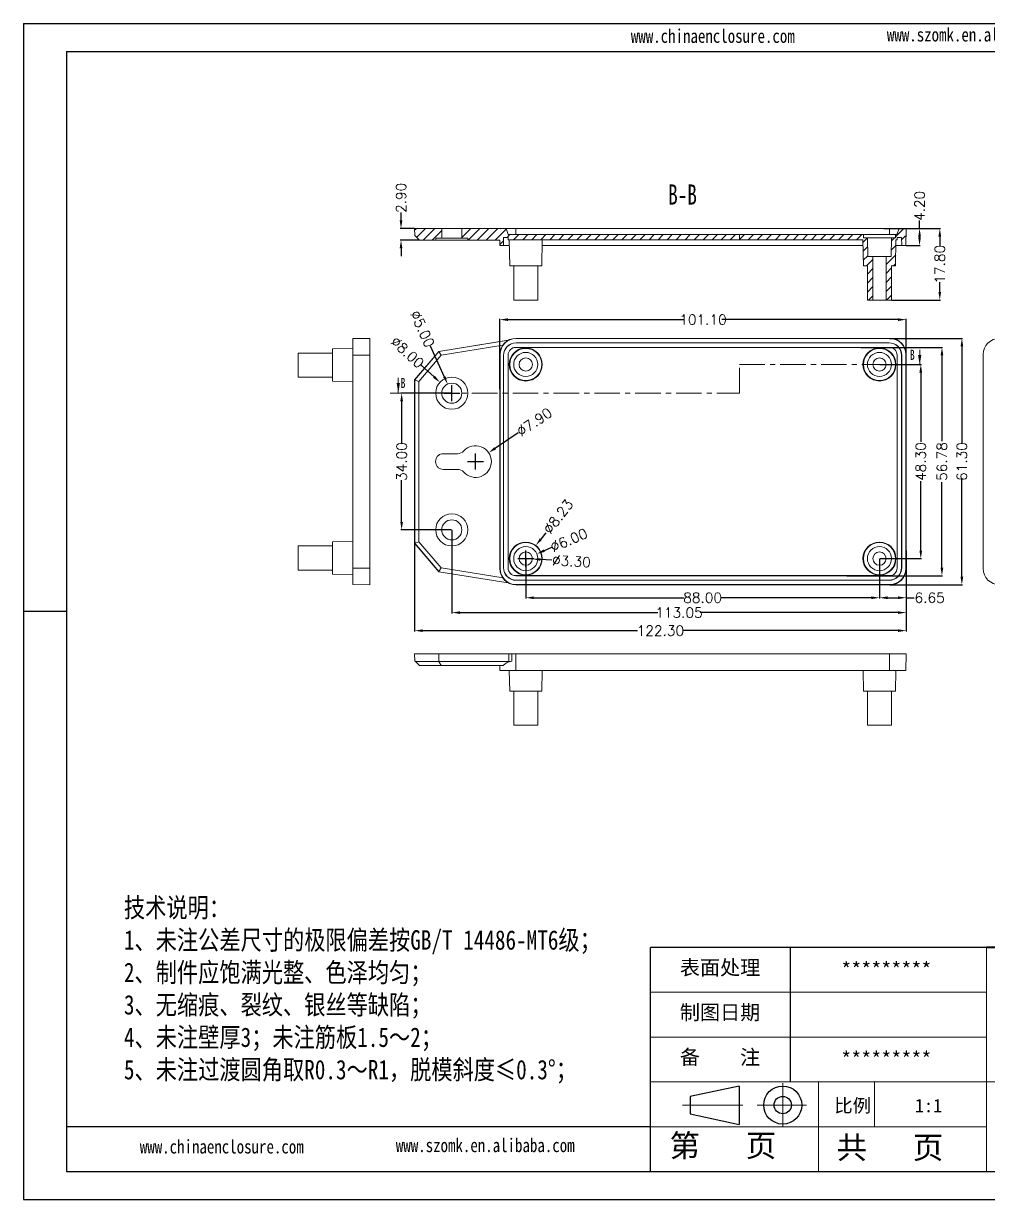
# Model space of a CAD drawing. Header units: inches. Extents: x 1612 to 2507, y 573 to 866.
# Drawn here: x 2093.6 to 2333.7, y 573 to 865.5 of the extents above; entities that cross this region are included whole.
import ezdxf

# ---------------------------------------------------------------- set-up
doc = ezdxf.new("R2010")
doc.units = ezdxf.units.IN
doc.linetypes.add('CENTER', pattern=[10.16, 6.35, -1.27, 1.27, -1.27])
doc.linetypes.add('CENTER2', pattern=[28.575, 19.05, -3.175, 3.175, -3.175])
doc.layers.add('10', color=7, linetype='Continuous')
doc.layers.add('文字', color=81, linetype='Continuous')
for name, color, linetype, lineweight in [('粗实线', 7, 'Continuous', 30), ('细实线', 3, 'Continuous', 9), ('细点划线', 2, 'CENTER2', 9)]:
    doc.layers.add(name, color=color, linetype=linetype, lineweight=lineweight)
doc.styles.add('SLDTEXTSTYLE6', font='TXT', dxfattribs={"width": 0.7})
doc.styles.get("Standard").update_dxf_attribs({"font": 'txt', "bigfont": 'gbcbig.shx'})
doc.styles.add('宋体', font='', dxfattribs={"width": 0.8, "height": 3.5})
doc.styles.get('宋体').set_extended_font_data('SimSun')
doc.dimstyles.new('2.5', dxfattribs={"dimtxt": 2.5, "dimasz": 2, "dimexe": 0.18, "dimexo": 0.0625, "dimgap": 0.09, "dimtad": 0, "dimzin": 0, "dimdsep": 46, "dimtxsty": 'Standard', "dimcen": 2, "dimclrd": 3, "dimclre": 3, "dimadec": 0, "dimazin": 0, "dimtfac": 1, "dimtofl": 0, "dimtmove": 0, "dimatfit": 3, "dimfxl": 0, "dimtolj": 1, "dimtzin": 0, "dimarcsym": 0})
pattern_1 = [(45, (0, -9.6737), (-1.122532, 1.122532), [])]

# ---------------------------------------------------------------- blocks, each defined once
blk = doc.blocks.new('*D151')
at = {"color": 3, "lineweight": -2, "transparency": 16777216}
for p, q in [((2190.93, 736.67), (2190.93, 714.29)), ((2313.24, 733.85), (2313.24, 714.29)), ((2192.93, 714.47), (2246.37, 714.47)), ((2311.24, 714.47), (2257.8, 714.47))]:
    blk.add_line(p, q, dxfattribs=at)
at = {"color": 3, "transparency": 16777216}
for points in [[(2192.93, 714.8), (2192.93, 714.14), (2190.93, 714.47)], [(2311.24, 714.8), (2311.24, 714.14), (2313.24, 714.47)]]:
    blk.add_solid(points, dxfattribs=at)
at = {"layer": 'Defpoints', "color": 0, "transparency": 16777216}
for p in [(2190.93, 736.73), (2313.24, 733.91), (2313.24, 714.47)]:
    blk.add_point(p, dxfattribs=at)
at = {"color": 0, "transparency": 16777216, "insert": (2252.09, 714.47), "char_height": 2.5, "attachment_point": 5}
blk.add_mtext('\\A1;122.30', dxfattribs=at)
blk = doc.blocks.new('*D152')
at = {"color": 3, "lineweight": -2, "transparency": 16777216}
for p, q in [((2218.59, 732.33), (2218.59, 722.48)), ((2306.59, 732.33), (2306.59, 722.48)), ((2220.59, 722.66), (2257.91, 722.66)), ((2304.59, 722.66), (2267.26, 722.66))]:
    blk.add_line(p, q, dxfattribs=at)
at = {"color": 3, "transparency": 16777216}
for points in [[(2220.59, 722.99), (2220.59, 722.33), (2218.59, 722.66)], [(2304.59, 722.99), (2304.59, 722.33), (2306.59, 722.66)]]:
    blk.add_solid(points, dxfattribs=at)
at = {"layer": 'Defpoints', "color": 0, "transparency": 16777216}
for p in [(2218.59, 732.39), (2306.59, 732.39), (2306.59, 722.66)]:
    blk.add_point(p, dxfattribs=at)
at = {"color": 0, "transparency": 16777216, "insert": (2262.59, 722.66), "char_height": 2.5, "attachment_point": 5}
blk.add_mtext('\\A1;88.00', dxfattribs=at)
blk = doc.blocks.new('*D153')
at = {"color": 3, "lineweight": -2, "transparency": 16777216}
for p, q in [((2306.59, 732.33), (2306.59, 722.48)), ((2313.24, 734.16), (2313.24, 722.48)), ((2308.59, 722.66), (2311.24, 722.66)), ((2313.24, 722.66), (2315.24, 722.66))]:
    blk.add_line(p, q, dxfattribs=at)
at = {"color": 3, "transparency": 16777216}
for points in [[(2308.59, 722.99), (2308.59, 722.33), (2306.59, 722.66)], [(2311.24, 722.99), (2311.24, 722.33), (2313.24, 722.66)]]:
    blk.add_solid(points, dxfattribs=at)
at = {"layer": 'Defpoints', "color": 0, "transparency": 16777216}
for p in [(2306.59, 732.39), (2313.24, 734.22), (2313.24, 722.66)]:
    blk.add_point(p, dxfattribs=at)
at = {"color": 0, "transparency": 16777216, "insert": (2319.08, 722.66), "char_height": 2.5, "attachment_point": 5}
blk.add_mtext('\\A1;6.65', dxfattribs=at)
blk = doc.blocks.new('*D155')
at = {"color": 3, "lineweight": -2, "transparency": 16777216}
for p, q in [((2200.19, 739.48), (2200.19, 718.78)), ((2313.24, 734.39), (2313.24, 718.78)), ((2202.19, 718.96), (2251.41, 718.96)), ((2311.24, 718.96), (2262.01, 718.96))]:
    blk.add_line(p, q, dxfattribs=at)
at = {"color": 3, "transparency": 16777216}
for points in [[(2202.19, 719.29), (2202.19, 718.63), (2200.19, 718.96)], [(2311.24, 719.29), (2311.24, 718.63), (2313.24, 718.96)]]:
    blk.add_solid(points, dxfattribs=at)
at = {"layer": 'Defpoints', "color": 0, "transparency": 16777216}
for p in [(2200.19, 739.54), (2313.24, 734.45), (2313.24, 718.96)]:
    blk.add_point(p, dxfattribs=at)
at = {"color": 0, "transparency": 16777216, "insert": (2256.71, 718.96), "char_height": 2.5, "attachment_point": 5}
blk.add_mtext('\\A1;113.05', dxfattribs=at)
blk = doc.blocks.new('*D156')
at = {"color": 3, "lineweight": -2, "transparency": 16777216}
for p, q in [((2309.1, 787.19), (2327.27, 787.19)), ((2327.09, 785.19), (2327.09, 761.01)), ((2327.09, 727.89), (2327.09, 752.08)), ((2309.14, 725.89), (2327.27, 725.89))]:
    blk.add_line(p, q, dxfattribs=at)
at = {"color": 3, "transparency": 16777216}
for points in [[(2326.76, 785.19), (2327.43, 785.19), (2327.09, 787.19)], [(2326.76, 727.89), (2327.43, 727.89), (2327.09, 725.89)]]:
    blk.add_solid(points, dxfattribs=at)
at = {"layer": 'Defpoints', "color": 0, "transparency": 16777216}
for p in [(2309.04, 787.19), (2327.09, 787.19), (2309.08, 725.89)]:
    blk.add_point(p, dxfattribs=at)
at = {"color": 0, "transparency": 16777216, "insert": (2327.09, 756.54), "char_height": 2.5, "attachment_point": 5, "rotation": 90}
blk.add_mtext('\\A1;61.30', dxfattribs=at)
blk = doc.blocks.new('*D157')
at = {"color": 3, "lineweight": -2, "transparency": 16777216}
for p, q in [((2306.65, 780.69), (2317.05, 780.69)), ((2316.87, 778.69), (2316.87, 761.43)), ((2316.87, 734.39), (2316.87, 751.66)), ((2306.65, 732.39), (2317.05, 732.39))]:
    blk.add_line(p, q, dxfattribs=at)
at = {"color": 3, "transparency": 16777216}
for points in [[(2316.53, 778.69), (2317.2, 778.69), (2316.87, 780.69)], [(2316.53, 734.39), (2317.2, 734.39), (2316.87, 732.39)]]:
    blk.add_solid(points, dxfattribs=at)
at = {"layer": 'Defpoints', "color": 0, "transparency": 16777216}
for p in [(2306.59, 780.69), (2306.59, 732.39), (2316.87, 732.39)]:
    blk.add_point(p, dxfattribs=at)
at = {"color": 0, "transparency": 16777216, "insert": (2316.87, 756.54), "char_height": 2.5, "attachment_point": 5, "rotation": 90}
blk.add_mtext('\\A1;48.30', dxfattribs=at)
blk = doc.blocks.new('*D158')
at = {"color": 3, "lineweight": -2, "transparency": 16777216}
for p, q in [((2301.99, 784.93), (2322.31, 784.93)), ((2322.13, 782.93), (2322.13, 761.63)), ((2322.13, 730.15), (2322.13, 751.45)), ((2298.48, 728.15), (2322.31, 728.15))]:
    blk.add_line(p, q, dxfattribs=at)
at = {"color": 3, "transparency": 16777216}
for points in [[(2321.8, 782.93), (2322.47, 782.93), (2322.13, 784.93)], [(2321.8, 730.15), (2322.47, 730.15), (2322.13, 728.15)]]:
    blk.add_solid(points, dxfattribs=at)
at = {"layer": 'Defpoints', "color": 0, "transparency": 16777216}
for p in [(2301.92, 784.93), (2298.42, 728.15), (2322.13, 728.15)]:
    blk.add_point(p, dxfattribs=at)
at = {"color": 0, "transparency": 16777216, "insert": (2322.13, 756.54), "char_height": 2.5, "attachment_point": 5, "rotation": 90}
blk.add_mtext('\\A1;56.78', dxfattribs=at)
blk = doc.blocks.new('*D159')
at = {"color": 3, "lineweight": -2, "transparency": 16777216}
for p, q in [((2200.12, 773.54), (2187.53, 773.54)), ((2187.71, 771.54), (2187.71, 761.22)), ((2187.71, 741.54), (2187.71, 751.87)), ((2200.12, 739.54), (2187.53, 739.54))]:
    blk.add_line(p, q, dxfattribs=at)
at = {"color": 3, "transparency": 16777216}
for points in [[(2187.37, 771.54), (2188.04, 771.54), (2187.71, 773.54)], [(2187.37, 741.54), (2188.04, 741.54), (2187.71, 739.54)]]:
    blk.add_solid(points, dxfattribs=at)
at = {"layer": 'Defpoints', "color": 0, "transparency": 16777216}
for p in [(2187.71, 773.54), (2200.19, 773.54), (2200.19, 739.54)]:
    blk.add_point(p, dxfattribs=at)
at = {"color": 0, "transparency": 16777216, "insert": (2187.71, 756.54), "char_height": 2.5, "attachment_point": 5, "rotation": 90}
blk.add_mtext('\\A1;34.00', dxfattribs=at)
blk = doc.blocks.new('*D160')
at = {"color": 3, "lineweight": -2, "transparency": 16777216}
for p, q in [((2212.14, 774.57), (2212.14, 792.03)), ((2214.14, 791.85), (2258.01, 791.85)), ((2311.24, 791.85), (2267.36, 791.85)), ((2313.24, 783.26), (2313.24, 792.03))]:
    blk.add_line(p, q, dxfattribs=at)
at = {"color": 3, "transparency": 16777216}
for points in [[(2214.14, 792.18), (2214.14, 791.52), (2212.14, 791.85)], [(2311.24, 792.18), (2311.24, 791.52), (2313.24, 791.85)]]:
    blk.add_solid(points, dxfattribs=at)
at = {"layer": 'Defpoints', "color": 0, "transparency": 16777216}
for p in [(2313.24, 791.85), (2313.24, 783.19), (2212.14, 774.51)]:
    blk.add_point(p, dxfattribs=at)
at = {"color": 0, "transparency": 16777216, "insert": (2262.69, 791.85), "char_height": 2.5, "attachment_point": 5}
blk.add_mtext('\\A1;101.10', dxfattribs=at)
blk = doc.blocks.new('*D161')
at = {"color": 3, "lineweight": -2, "transparency": 16777216}
for p, q in [((2192.57, 780.55), (2195.77, 777.6)), ((2200.19, 771.54), (2200.19, 775.54)), ((2198.19, 773.54), (2202.19, 773.54))]:
    blk.add_line(p, q, dxfattribs=at)
at = {"color": 3, "transparency": 16777216}
blk.add_solid([(2196, 777.85), (2195.54, 777.36), (2197.24, 776.25)], dxfattribs=at)
at = {"layer": 'Defpoints', "color": 0, "transparency": 16777216}
for p in [(2197.24, 776.25), (2203.13, 770.84)]:
    blk.add_point(p, dxfattribs=at)
at = {"color": 0, "transparency": 16777216, "insert": (2189.13, 783.71), "char_height": 2.5, "attachment_point": 5, "rotation": 317.4124}
blk.add_mtext('\\A1;∅8.00', dxfattribs=at)
blk = doc.blocks.new('*D162')
at = {"color": 3, "lineweight": -2, "transparency": 16777216}
for p, q in [((2194.81, 785.29), (2198.32, 777.64)), ((2200.19, 771.54), (2200.19, 775.54)), ((2198.19, 773.54), (2202.19, 773.54))]:
    blk.add_line(p, q, dxfattribs=at)
at = {"color": 3, "transparency": 16777216}
blk.add_solid([(2198.62, 777.78), (2198.01, 777.5), (2199.15, 775.82)], dxfattribs=at)
at = {"layer": 'Defpoints', "color": 0, "transparency": 16777216}
for p in [(2199.15, 775.82), (2201.23, 771.27)]:
    blk.add_point(p, dxfattribs=at)
at = {"color": 0, "transparency": 16777216, "insert": (2192.87, 789.54), "char_height": 2.5, "attachment_point": 5, "rotation": 294.5809}
blk.add_mtext('\\A1;∅5.00', dxfattribs=at)
blk = doc.blocks.new('*D163')
at = {"color": 3, "lineweight": -2, "transparency": 16777216}
for p, q in [((2216.66, 763.66), (2211.02, 759.87)), ((2206.09, 754.54), (2206.09, 758.54)), ((2204.09, 756.54), (2208.09, 756.54))]:
    blk.add_line(p, q, dxfattribs=at)
at = {"color": 3, "transparency": 16777216}
blk.add_solid([(2210.84, 760.14), (2211.21, 759.59), (2209.36, 758.75)], dxfattribs=at)
at = {"layer": 'Defpoints', "color": 0, "transparency": 16777216}
for p in [(2209.36, 758.75), (2202.81, 754.34)]:
    blk.add_point(p, dxfattribs=at)
at = {"color": 0, "transparency": 16777216, "insert": (2220.71, 766.39), "char_height": 2.5, "attachment_point": 5, "rotation": 33.9579}
blk.add_mtext('\\A1;∅7.90', dxfattribs=at)
blk = doc.blocks.new('*D164')
at = {"color": 3, "lineweight": -2, "transparency": 16777216}
for p, q in [((2223.55, 738.81), (2222.33, 737.23)), ((2218.59, 730.39), (2218.59, 734.39)), ((2216.59, 732.39), (2220.59, 732.39))]:
    blk.add_line(p, q, dxfattribs=at)
at = {"color": 3, "transparency": 16777216}
blk.add_solid([(2222.06, 737.43), (2222.59, 737.03), (2221.1, 735.65)], dxfattribs=at)
at = {"layer": 'Defpoints', "color": 0, "transparency": 16777216}
for p in [(2221.1, 735.65), (2216.07, 729.14)]:
    blk.add_point(p, dxfattribs=at)
at = {"color": 0, "transparency": 16777216, "insert": (2226.66, 742.84), "char_height": 2.5, "attachment_point": 5, "rotation": 52.2919}
blk.add_mtext('\\A1;∅8.23', dxfattribs=at)
blk = doc.blocks.new('*D165')
at = {"color": 3, "lineweight": -2, "transparency": 16777216}
for p, q in [((2218.59, 730.39), (2218.59, 734.39)), ((2225.02, 735.15), (2223.18, 734.37)), ((2216.59, 732.39), (2220.59, 732.39))]:
    blk.add_line(p, q, dxfattribs=at)
at = {"color": 3, "transparency": 16777216}
blk.add_solid([(2223.05, 734.67), (2223.31, 734.06), (2221.34, 733.58)], dxfattribs=at)
at = {"layer": 'Defpoints', "color": 0, "transparency": 16777216}
for p in [(2221.34, 733.58), (2215.83, 731.21)]:
    blk.add_point(p, dxfattribs=at)
at = {"color": 0, "transparency": 16777216, "insert": (2229.32, 737), "char_height": 2.5, "attachment_point": 5, "rotation": 23.2151}
blk.add_mtext('\\A1;∅6.00', dxfattribs=at)
blk = doc.blocks.new('*D166')
at = {"color": 3, "lineweight": -2, "transparency": 16777216}
for p, q in [((2218.59, 730.39), (2218.59, 734.39)), ((2216.59, 732.39), (2220.59, 732.39)), ((2225.07, 732.02), (2222.23, 732.18))]:
    blk.add_line(p, q, dxfattribs=at)
at = {"color": 3, "transparency": 16777216}
blk.add_solid([(2222.25, 732.52), (2222.21, 731.85), (2220.23, 732.3)], dxfattribs=at)
at = {"layer": 'Defpoints', "color": 0, "transparency": 16777216}
for p in [(2216.94, 732.49), (2220.23, 732.3)]:
    blk.add_point(p, dxfattribs=at)
at = {"color": 0, "transparency": 16777216, "insert": (2229.95, 731.74), "char_height": 2.5, "attachment_point": 5, "rotation": 356.6996}
blk.add_mtext('\\A1;∅3.30', dxfattribs=at)
blk = doc.blocks.new('*D170')
at = {"color": 3, "lineweight": -2, "transparency": 16777216}
for p, q in [((2307.69, 814.52), (2321.78, 814.52)), ((2321.6, 812.52), (2321.6, 810.08)), ((2321.6, 798.72), (2321.6, 801.15)), ((2309.65, 796.72), (2321.78, 796.72))]:
    blk.add_line(p, q, dxfattribs=at)
at = {"color": 3, "transparency": 16777216}
for points in [[(2321.26, 812.52), (2321.93, 812.52), (2321.6, 814.52)], [(2321.26, 798.72), (2321.93, 798.72), (2321.6, 796.72)]]:
    blk.add_solid(points, dxfattribs=at)
at = {"layer": 'Defpoints', "color": 0, "transparency": 16777216}
for p in [(2307.62, 814.52), (2321.6, 814.52), (2309.59, 796.72)]:
    blk.add_point(p, dxfattribs=at)
at = {"color": 0, "transparency": 16777216, "insert": (2321.6, 805.62), "char_height": 2.5, "attachment_point": 5, "rotation": 90}
blk.add_mtext('\\A1;17.80', dxfattribs=at)
blk = doc.blocks.new('*D171')
at = {"color": 3, "lineweight": -2, "transparency": 16777216}
for p, q in [((2316.57, 814.52), (2316.57, 816.52)), ((2308.5, 814.52), (2316.75, 814.52)), ((2316.57, 812.32), (2316.57, 812.52)), ((2313.23, 810.32), (2316.75, 810.32))]:
    blk.add_line(p, q, dxfattribs=at)
at = {"color": 3, "transparency": 16777216}
for points in [[(2316.23, 812.52), (2316.9, 812.52), (2316.57, 814.52)], [(2316.23, 812.32), (2316.9, 812.32), (2316.57, 810.32)]]:
    blk.add_solid(points, dxfattribs=at)
at = {"layer": 'Defpoints', "color": 0, "transparency": 16777216}
for p in [(2308.43, 814.52), (2316.57, 814.52), (2313.16, 810.32)]:
    blk.add_point(p, dxfattribs=at)
at = {"color": 0, "transparency": 16777216, "insert": (2316.57, 820.15), "char_height": 2.5, "attachment_point": 5, "rotation": 90}
blk.add_mtext('\\A1;4.20', dxfattribs=at)
blk = doc.blocks.new('*D174')
at = {"color": 3, "lineweight": -2, "transparency": 16777216}
for p, q in [((2187.56, 816.52), (2187.56, 818.52)), ((2190.87, 814.52), (2187.38, 814.52)), ((2192.05, 811.62), (2187.38, 811.62)), ((2187.56, 809.62), (2187.56, 807.62))]:
    blk.add_line(p, q, dxfattribs=at)
at = {"color": 3, "transparency": 16777216}
for points in [[(2187.22, 816.52), (2187.89, 816.52), (2187.56, 814.52)], [(2187.22, 809.62), (2187.89, 809.62), (2187.56, 811.62)]]:
    blk.add_solid(points, dxfattribs=at)
at = {"layer": 'Defpoints', "color": 0, "transparency": 16777216}
for p in [(2187.56, 814.52), (2190.93, 814.52), (2192.12, 811.62)]:
    blk.add_point(p, dxfattribs=at)
at = {"color": 0, "transparency": 16777216, "insert": (2187.56, 822.15), "char_height": 2.5, "attachment_point": 5, "rotation": 90}
blk.add_mtext('\\A1;2.90', dxfattribs=at)

msp = doc.modelspace()

# ---------------------------------------------------------------- hatches: boundary and pattern name
at = {"linetype": 'Continuous', "lineweight": 0}
h = msp.add_hatch(dxfattribs=at)
h.set_pattern_fill('ANSI31', color=4, scale=0.5, style=0)
h.set_pattern_definition(pattern_1)
h.paths.add_polyline_path([(2192.117, 811.617), (2196.187, 811.617), (2196.187, 812.117), (2197.687, 812.117), (2197.687, 814.517), (2191.084, 814.517), (2191.118, 812.599)], flags=0)
h = msp.add_hatch(dxfattribs=at)
h.set_pattern_fill('ANSI31', color=4, scale=0.5, style=0)
h.set_pattern_definition(pattern_1)
h.paths.add_polyline_path([(2271.754, 811.717), (2271.754, 813.017), (2214.247, 813.017), (2213.701, 814.517), (2202.687, 814.517), (2202.687, 812.117), (2204.187, 812.117), (2204.187, 811.617), (2212.138, 811.617), (2212.161, 810.317), (2213.052, 810.317), (2213.087, 812.317), (2214.187, 812.317), (2214.198, 811.717)], flags=0)
h = msp.add_hatch(dxfattribs=at)
h.set_pattern_fill('ANSI31', color=4, scale=0.5, style=0)
h.set_pattern_definition(pattern_1)
h.paths.add_polyline_path([(2310.928, 813.017), (2310.587, 813.017), (2310.587, 812.217), (2309.587, 812.217), (2309.505, 807.517), (2308.237, 807.517), (2308.237, 796.717), (2309.587, 796.717), (2309.587, 805.217), (2310.587, 805.217), (2310.701, 811.717), (2310.977, 811.717), (2310.987, 812.317), (2312.087, 812.317), (2312.122, 810.317), (2313.014, 810.317), (2313.087, 814.517), (2311.474, 814.517)], flags=0)
h = msp.add_hatch(dxfattribs=at)
h.set_pattern_fill('ANSI31', color=4, scale=0.5, style=0)
h.set_pattern_definition(pattern_1)
h.paths.add_polyline_path([(2302.587, 812.217), (2302.587, 813.017), (2271.754, 813.017), (2271.754, 811.717), (2302.474, 811.717), (2302.587, 805.217), (2303.587, 805.217), (2303.587, 796.717), (2304.937, 796.717), (2304.937, 807.517), (2303.669, 807.517), (2303.587, 812.217)], flags=0)

# ---------------------------------------------------------------- linework, layer by layer
for p, q in [((2093.631, 865.516), (2507.394, 865.516)), ((2093.631, 865.516), (2093.631, 572.957)), ((2104.337, 858.551), (2500.428, 858.551)), ((2104.337, 858.551), (2104.337, 579.922)), ((2104.337, 719.236), (2093.631, 719.236)), ((2093.631, 708.401), (2093.631, 572.957)), ((2333.251, 635.648), (2249.663, 635.648)), ((2249.663, 579.922), (2249.663, 635.648)), ((2284.491, 602.213), (2284.491, 635.648)), ((2249.663, 591.068), (2104.337, 591.068)), ((2104.337, 579.922), (2500.428, 579.922)), ((2093.631, 572.957), (2507.394, 572.957)), ((2093.631, 572.957), (2285.188, 572.957))]:
    msp.add_line(p, q)
at = {"color": 7, "linetype": 'Continuous', "lineweight": 15}
for p, q in [((2190.965, 812.749), (2190.934, 814.517)), ((2197.687, 814.517), (2190.934, 814.517)), ((2197.687, 812.117), (2197.687, 814.517)), ((2202.687, 814.517), (2197.687, 814.517)), ((2202.687, 814.517), (2202.687, 812.117)), ((2213.701, 814.517), (2202.687, 814.517)), ((2213.701, 814.517), (2214.247, 813.017)), ((2216.087, 814.517), (2213.701, 814.517)), ((2216.087, 814.517), (2216.087, 813.017)), ((2309.087, 814.517), (2216.087, 814.517)), ((2309.087, 813.017), (2309.087, 814.517)), ((2311.474, 814.517), (2309.087, 814.517)), ((2310.928, 813.017), (2311.474, 814.517)), ((2313.237, 814.517), (2311.474, 814.517)), ((2313.237, 814.517), (2313.164, 810.317)), ((2190.965, 812.749), (2192.117, 811.617)), ((2196.187, 811.617), (2192.117, 811.617)), ((2196.187, 812.117), (2197.687, 812.117)), ((2196.187, 811.617), (2196.187, 812.117)), ((2204.187, 811.617), (2196.187, 811.617)), ((2202.687, 812.117), (2197.687, 812.117)), ((2202.687, 812.117), (2204.187, 812.117)), ((2204.187, 812.117), (2204.187, 811.617)), ((2212.138, 811.617), (2204.187, 811.617)), ((2212.161, 810.317), (2212.138, 811.617)), ((2213.087, 812.317), (2213.052, 810.317)), ((2214.187, 812.317), (2213.087, 812.317)), ((2214.198, 811.717), (2214.187, 812.317)), ((2271.754, 811.717), (2214.198, 811.717)), ((2271.754, 813.017), (2214.247, 813.017)), ((2214.474, 811.717), (2214.587, 805.217)), ((2222.587, 805.217), (2222.701, 811.717)), ((2271.754, 811.717), (2271.754, 813.017)), ((2302.587, 813.017), (2271.754, 813.017)), ((2302.474, 811.717), (2271.754, 811.717)), ((2302.587, 805.217), (2302.474, 811.717)), ((2310.587, 813.017), (2302.587, 813.017)), ((2302.587, 812.217), (2302.587, 813.017)), ((2302.587, 812.217), (2303.587, 812.217)), ((2303.669, 807.517), (2303.587, 812.217)), ((2303.587, 812.217), (2309.587, 812.217)), ((2309.587, 812.217), (2309.505, 807.517)), ((2309.587, 812.217), (2310.587, 812.217)), ((2310.587, 813.017), (2310.587, 812.217)), ((2310.928, 813.017), (2310.587, 813.017)), ((2310.701, 811.717), (2310.587, 805.217)), ((2310.977, 811.717), (2310.701, 811.717)), ((2310.987, 812.317), (2310.977, 811.717)), ((2312.087, 812.317), (2310.987, 812.317)), ((2312.122, 810.317), (2312.087, 812.317)), ((2213.052, 810.317), (2212.161, 810.317)), ((2214.498, 810.317), (2213.052, 810.317)), ((2222.676, 810.317), (2302.498, 810.317)), ((2304.937, 807.517), (2303.669, 807.517)), ((2304.937, 796.717), (2304.937, 807.517)), ((2304.937, 807.517), (2308.237, 807.517)), ((2308.237, 807.517), (2308.237, 796.717)), ((2309.505, 807.517), (2308.237, 807.517)), ((2312.122, 810.317), (2310.676, 810.317)), ((2313.164, 810.317), (2312.122, 810.317)), ((2214.587, 805.217), (2218.587, 805.217)), ((2215.587, 805.217), (2215.587, 796.717)), ((2218.587, 805.217), (2222.587, 805.217)), ((2221.587, 796.717), (2221.587, 805.217)), ((2303.587, 805.217), (2302.587, 805.217)), ((2303.587, 796.717), (2303.587, 805.217)), ((2310.587, 805.217), (2309.587, 805.217)), ((2309.587, 805.217), (2309.587, 796.717)), ((2215.587, 796.717), (2221.587, 796.717)), ((2304.937, 796.717), (2303.587, 796.717)), ((2308.237, 796.717), (2304.937, 796.717)), ((2309.587, 796.717), (2308.237, 796.717)), ((2175.573, 787.121), (2179.773, 787.194)), ((2175.573, 783.044), (2175.573, 787.121)), ((2179.773, 730.044), (2179.773, 787.194)), ((2179.773, 783.044), (2179.773, 787.194)), ((2309.399, 787.121), (2216.087, 787.121)), ((2309.237, 787.194), (2216.138, 787.194)), ((2309.087, 787.121), (2309.087, 787.194)), ((2175.573, 784.633), (2170.473, 784.544)), ((2170.473, 784.544), (2170.473, 776.544)), ((2214.323, 786.759), (2196.967, 783.952)), ((2196.985, 783.921), (2214.23, 786.71)), ((2212.851, 785.474), (2197.508, 782.992)), ((2216.087, 784.934), (2216.087, 784.944)), ((2309.087, 784.944), (2216.087, 784.944)), ((2309.087, 784.934), (2216.087, 784.934)), ((2308.987, 786.079), (2216.187, 786.079)), ((2216.187, 786.079), (2216.187, 786.044)), ((2308.987, 786.044), (2216.187, 786.044)), ((2308.987, 786.044), (2308.987, 786.079)), ((2309.087, 784.934), (2309.087, 784.944)), ((2170.473, 783.544), (2161.973, 783.544)), ((2161.973, 783.544), (2161.973, 780.544)), ((2175.573, 783.044), (2179.773, 783.044)), ((2175.573, 730.044), (2175.573, 783.044)), ((2196.967, 783.952), (2190.934, 776.865)), ((2190.968, 776.853), (2196.985, 783.921)), ((2197.508, 782.992), (2191.967, 776.485)), ((2196.985, 783.921), (2196.967, 783.952)), ((2197.508, 782.992), (2196.985, 783.921)), ((2212.138, 783.194), (2212.138, 729.894)), ((2212.161, 783.044), (2212.138, 783.044)), ((2212.211, 783.34), (2212.211, 729.749)), ((2213.087, 782.944), (2213.052, 782.944)), ((2213.052, 782.944), (2213.052, 730.144)), ((2213.087, 782.944), (2213.087, 730.144)), ((2214.187, 783.044), (2214.187, 730.044)), ((2214.198, 783.044), (2214.187, 783.044)), ((2214.198, 783.044), (2214.198, 730.044)), ((2310.977, 730.044), (2310.977, 783.044)), ((2310.977, 783.044), (2310.987, 783.044)), ((2310.987, 730.044), (2310.987, 783.044)), ((2312.122, 782.944), (2312.087, 782.944)), ((2312.087, 730.144), (2312.087, 782.944)), ((2312.122, 730.144), (2312.122, 782.944)), ((2313.164, 729.733), (2313.164, 783.356)), ((2313.237, 729.894), (2313.237, 783.194)), ((2332.41, 729.894), (2332.41, 783.194)), ((2161.973, 780.544), (2161.973, 777.544)), ((2161.973, 777.544), (2170.473, 777.544)), ((2170.473, 776.544), (2175.573, 776.455)), ((2190.934, 776.865), (2191.967, 776.485)), ((2190.934, 776.865), (2190.934, 736.224)), ((2190.968, 736.236), (2190.968, 776.853)), ((2191.118, 777.029), (2191.084, 777.041)), ((2191.967, 776.485), (2191.967, 736.604)), ((2198.085, 758.494), (2201.615, 758.494)), ((2201.615, 754.595), (2198.085, 754.595)), ((2170.473, 735.544), (2161.973, 735.544)), ((2161.973, 735.544), (2161.973, 732.544)), ((2175.573, 736.633), (2170.473, 736.544)), ((2170.473, 736.544), (2170.473, 728.544)), ((2190.934, 736.224), (2191.967, 736.604)), ((2190.934, 736.224), (2196.967, 729.137)), ((2196.985, 729.168), (2190.968, 736.236)), ((2191.967, 736.604), (2197.508, 730.097)), ((2161.973, 732.544), (2161.973, 729.544)), ((2161.973, 729.544), (2170.473, 729.544)), ((2170.473, 728.544), (2175.573, 728.455)), ((2175.573, 730.044), (2179.773, 730.044)), ((2175.573, 725.968), (2175.573, 730.044)), ((2179.773, 725.894), (2179.773, 730.044)), ((2196.985, 729.168), (2196.967, 729.137)), ((2196.967, 729.137), (2214.249, 726.342)), ((2196.985, 729.168), (2197.508, 730.097)), ((2197.508, 730.097), (2212.992, 727.592)), ((2212.161, 730.044), (2212.138, 730.044)), ((2213.052, 730.144), (2213.087, 730.144)), ((2214.198, 730.044), (2214.187, 730.044)), ((2310.987, 730.044), (2310.977, 730.044)), ((2312.087, 730.144), (2312.122, 730.144)), ((2175.573, 725.968), (2179.773, 725.894)), ((2215.977, 725.968), (2309.399, 725.968)), ((2216.087, 728.155), (2216.087, 728.144)), ((2216.087, 728.155), (2309.087, 728.155)), ((2216.087, 728.144), (2309.087, 728.144)), ((2216.138, 725.894), (2309.237, 725.894)), ((2216.187, 727.044), (2216.187, 727.01)), ((2216.187, 727.044), (2308.987, 727.044)), ((2216.187, 727.01), (2308.987, 727.01)), ((2308.987, 727.01), (2308.987, 727.044)), ((2309.087, 728.155), (2309.087, 728.144)), ((2190.965, 706.972), (2190.934, 708.74)), ((2196.967, 708.74), (2190.934, 708.74)), ((2196.985, 706.822), (2196.967, 708.74)), ((2214.362, 708.74), (2196.967, 708.74)), ((2214.362, 708.74), (2214.369, 706.822)), ((2215.087, 708.74), (2215.094, 706.857)), ((2216.087, 708.74), (2215.087, 708.74)), ((2216.087, 708.74), (2216.087, 704.54)), ((2309.087, 708.74), (2216.087, 708.74)), ((2309.087, 704.54), (2309.087, 708.74)), ((2313.237, 708.74), (2309.087, 708.74)), ((2313.164, 704.54), (2313.237, 708.74)), ((2190.965, 706.972), (2192.117, 705.84)), ((2191.118, 706.822), (2196.985, 706.822)), ((2197.508, 705.84), (2192.117, 705.84)), ((2197.508, 705.84), (2196.985, 706.822)), ((2196.985, 706.822), (2214.369, 706.822)), ((2212.992, 705.84), (2197.508, 705.84)), ((2212.161, 704.54), (2212.138, 705.84)), ((2216.087, 704.54), (2212.161, 704.54)), ((2214.498, 704.54), (2214.587, 699.44)), ((2309.087, 704.54), (2216.087, 704.54)), ((2222.587, 699.44), (2222.676, 704.54)), ((2302.498, 704.54), (2302.587, 699.44)), ((2313.164, 704.54), (2309.087, 704.54)), ((2310.587, 699.44), (2310.676, 704.54)), ((2214.587, 699.44), (2218.587, 699.44)), ((2215.587, 699.44), (2215.587, 690.94)), ((2218.587, 699.44), (2222.587, 699.44)), ((2221.587, 690.94), (2221.587, 699.44)), ((2302.587, 699.44), (2306.587, 699.44)), ((2303.587, 699.44), (2303.587, 690.94)), ((2306.587, 699.44), (2310.587, 699.44)), ((2309.587, 690.94), (2309.587, 699.44)), ((2215.587, 690.94), (2221.587, 690.94)), ((2303.587, 690.94), (2309.587, 690.94))]:
    msp.add_line(p, q, dxfattribs=at)
at = {"color": 7, "linetype": 'Continuous', "lineweight": 0}
for p, q in [((2316.597, 784.344), (2316.597, 780.544)), ((2186.878, 777.344), (2186.878, 773.544))]:
    msp.add_line(p, q, dxfattribs=at)
at = {"color": 1, "linetype": 'CENTER', "lineweight": 0}
for p, q in [((2271.754, 773.544), (2271.754, 780.694)), ((2271.754, 780.694), (2316.597, 780.694)), ((2184.878, 773.544), (2271.754, 773.544))]:
    msp.add_line(p, q, dxfattribs=at)
at = {"color": 7, "linetype": 'Continuous', "lineweight": 15}
for centre, radius in [((2218.587, 780.694), 4.113), ((2218.587, 780.694), 4), ((2306.587, 780.694), 4.113), ((2306.587, 780.694), 4), ((2218.587, 780.694), 3), ((2218.587, 780.694), 1.65), ((2306.587, 780.694), 3), ((2306.587, 780.694), 1.65), ((2200.187, 773.544), 4), ((2200.187, 773.544), 2.5), ((2200.187, 739.544), 4), ((2200.187, 739.544), 2.5), ((2218.587, 732.394), 4.113), ((2218.587, 732.394), 4), ((2218.587, 732.394), 3), ((2306.587, 732.394), 4.113), ((2306.587, 732.394), 4), ((2306.587, 732.394), 3), ((2218.587, 732.394), 1.65), ((2306.587, 732.394), 1.65)]:
    msp.add_circle(centre, radius, dxfattribs=at)
for centre, radius, start, end in [((2216.138, 783.194), 4, 90, 180), ((2216.138, 783.194), 3.93, 90, 180), ((2309.237, 783.194), 4, 0, 90), ((2309.237, 783.194), 3.93, 0, 90), ((2336.41, 783.194), 4, 90, 180), ((2216.187, 782.944), 3.135, 90, 180), ((2216.187, 782.944), 3.1, 90, 180), ((2216.087, 783.044), 1.9, 90, 180), ((2216.087, 783.044), 1.89, 90, 180), ((2308.987, 782.944), 3.135, 0, 90), ((2308.987, 782.944), 3.1, 0, 90), ((2309.087, 783.044), 1.9, 0, 90), ((2309.087, 783.044), 1.89, 0, 90), ((2201.615, 760.544), 2.051, 270, 318.18969), ((2206.087, 756.544), 3.949, 221.81031, 138.18969), ((2201.615, 752.544), 2.051, 41.81031, 90), ((2216.138, 729.894), 4, 180, 270), ((2216.138, 729.894), 3.93, 180, 267.64783), ((2216.187, 730.144), 3.135, 180, 270), ((2216.187, 730.144), 3.1, 180, 270), ((2216.087, 730.044), 1.9, 180, 270), ((2216.087, 730.044), 1.89, 180, 270), ((2308.987, 730.144), 3.135, 270, 0), ((2308.987, 730.144), 3.1, 270, 0), ((2309.087, 730.044), 1.89, 270, 0), ((2309.087, 730.044), 1.9, 270, 0), ((2309.237, 729.894), 4, 270, 0), ((2309.237, 729.894), 3.93, 270, 0), ((2336.41, 729.894), 4, 180, 270)]:
    msp.add_arc(centre, radius, start, end, dxfattribs=at)
msp.add_ellipse((2216.077, 703.041), major_axis=(3.1, -2.782), ratio=0.8504245, start_param=2.4773534, end_param=3.1351706, dxfattribs=at)
for points, knots in [([(2196.136, 756.544), (2196.136, 756.8), (2196.186, 757.055), (2196.382, 757.526), (2196.526, 757.742), (2196.887, 758.103), (2197.103, 758.248), (2197.575, 758.443), (2197.83, 758.494), (2198.085, 758.494)], [0, 0, 0, 0, 0.25, 0.25, 0.5, 0.5, 0.75, 0.75, 1, 1, 1, 1]), ([(2198.085, 754.595), (2197.83, 754.595), (2197.575, 754.646), (2197.103, 754.841), (2196.887, 754.986), (2196.526, 755.346), (2196.382, 755.563), (2196.186, 756.034), (2196.136, 756.289), (2196.136, 756.544)], [0, 0, 0, 0, 0.25, 0.25, 0.5, 0.5, 0.75, 0.75, 1, 1, 1, 1]), ([(2215.087, 708.74), (2215.027, 708.74), (2214.967, 708.74), (2214.906, 708.74), (2214.846, 708.74), (2214.786, 708.74), (2214.725, 708.74), (2214.605, 708.74), (2214.484, 708.74), (2214.362, 708.74)], [0, 0, 0, 0, 0.00018543218, 0.00018543218, 0.00018543218, 0.00037086437, 0.00037086437, 0.00037086437, 0.00074013949, 0.00074013949, 0.00074013949, 0.00074013949])]:
    msp.add_open_spline(points, degree=3, knots=knots, dxfattribs=at)
msp.add_open_spline([(2214.369, 706.822), (2214.614, 706.822), (2214.856, 706.834), (2215.094, 706.857)], degree=3, dxfattribs=at)
at = {"color": 7, "linetype": 'Continuous', "lineweight": 0}
for points in [[(2316.597, 780.544), (2316.997, 783.044), (2316.197, 783.044)], [(2186.878, 773.544), (2187.278, 776.044), (2186.478, 776.044)]]:
    msp.add_solid(points, dxfattribs=at)
at = {"layer": '粗实线', "color": 7, "lineweight": 40}
msp.add_line((2500.428, 635.648), (2333.251, 635.648), dxfattribs=at)
at = {"layer": '粗实线', "color": 7}
for p, q in [((2271.69, 601.17), (2259.512, 598.589)), ((2271.69, 601.17), (2271.69, 591.626)), ((2259.512, 598.589), (2259.512, 594.282)), ((2259.512, 594.282), (2271.69, 591.626))]:
    msp.add_line(p, q, dxfattribs=at)
for radius in [4.734, 2.153]:
    msp.add_circle((2282.528, 596.435), radius, dxfattribs=at)
at = {"layer": '细实线', "color": 7}
for p, q in [((2333.251, 635.648), (2333.251, 579.922)), ((2333.251, 624.503), (2249.663, 624.503)), ((2333.251, 613.358), (2249.663, 613.358)), ((2500.428, 602.213), (2249.663, 602.213)), ((2291.457, 602.213), (2291.457, 579.922)), ((2305.388, 602.213), (2305.388, 591.068)), ((2333.251, 591.068), (2249.663, 591.068))]:
    msp.add_line(p, q, dxfattribs=at)
at = {"layer": '细点划线', "color": 7}
for p, q in [((2282.528, 601.885), (2282.528, 591.068)), ((2257.57, 596.435), (2272.622, 596.435)), ((2276.196, 596.435), (2288.432, 596.435))]:
    msp.add_line(p, q, dxfattribs=at)

# ---------------------------------------------------------------- texts
at = {"color": 7, "linetype": 'Continuous', "char_height": 2.5, "attachment_point": 1, "style": 'SLDTEXTSTYLE6'}
for insert in [(2314.169, 784.344), (2187.462, 777.344)]:
    msp.add_mtext('B', dxfattribs=dict(at, insert=insert))
at = {"char_height": 3.66526, "width": 2083.15332, "attachment_point": 1}
for s, insert in [('{\\fSimHei|b0|i0|c134|p49;表面处理}', (2256.931, 632.485)), ('{\\fSimHei|b0|i0|c134|p49;*********}', (2297.076, 632.014)), ('{\\fSimHei|b0|i0|c134|p49;制图日期}', (2256.931, 621.34)), ('{\\fSimHei|b0|i0|c134|p49;备    注}', (2256.931, 610.195)), ('{\\fSimHei|b0|i0|c134|p49;*********}', (2297.076, 609.724))]:
    msp.add_mtext(s, dxfattribs=dict(at, insert=insert))
at = {"layer": '10', "color": 0, "insert": (2257.594, 825.476), "char_height": 5, "attachment_point": 2, "style": 'SLDTEXTSTYLE6'}
msp.add_mtext('B-B', dxfattribs=at)
at = {"layer": '文字', "color": 0, "attachment_point": 1, "style": '宋体'}
for s, insert, char_height, width in [('www.chinaenclosure.com', (2244.741, 864.112), 3.40546, 59.83058), ('www.szomk.en.alibaba.com', (2308.437, 864.449), 3.40546, 59.83058), ('{\\H1.111x;技术说明：\\P1、未注公差尺寸的极限偏差按GB/T 14486-MT6级；\\P2、制件应饱满光整、色泽均匀；\\P3、无缩痕、裂纹、银丝等缺陷；\\P4、未注壁厚3；未注筋板1.5～2；\\P5、未注过渡圆角取R0.3～R1，脱模斜度≤0.3%%D；}', (2118.612, 647.999), 4.35356, 158.57145), ('www.szomk.en.alibaba.com', (2186.268, 588.143), 3.40546, 59.83058), ('www.chinaenclosure.com', (2122.571, 587.806), 3.40546, 59.83058)]:
    msp.add_mtext(s, dxfattribs=dict(at, insert=insert, char_height=char_height, width=width))
at = {"layer": '细实线', "color": 7, "attachment_point": 1}
for s, insert, char_height, width in [('{\\fSimSun|b0|i0|c134|p54;比例}', (2295.358, 597.992), 3.34354, 14.67709), ('{\\fSimSun|b0|i0|c134|p54;1:1}', (2315.384, 597.992), 3.34354, 14.67709), ('{\\fSimSun|b0|i0|c134|p54;第   页}', (2254.352, 589.152), 5.57256, 41.79422), ('{\\fSimSun|b0|i0|c134|p54; 共   页}', (2292.139, 588.678), 5.57256, 41.79422)]:
    msp.add_mtext(s, dxfattribs=dict(at, insert=insert, char_height=char_height, width=width))

# ---------------------------------------------------------------- dimensions: what is measured, and where the dimension line sits
for base, p1, p2, picture, middle in [((2187.557, 814.517), (2192.117, 811.617), (2190.934, 814.517), '*D174', (2187.557, 822.148)), ((2316.566, 814.517), (2313.164, 810.317), (2308.433, 814.517), '*D171', (2316.566, 820.148)), ((2321.596, 814.517), (2309.587, 796.717), (2307.623, 814.517), '*D170', (2321.596, 805.617)), ((2322.133, 728.155), (2301.924, 784.934), (2298.416, 728.155), '*D158', (2322.133, 756.544)), ((2316.867, 732.394), (2306.587, 780.694), (2306.587, 732.394), '*D157', (2316.867, 756.544)), ((2187.708, 773.544), (2200.187, 739.544), (2200.187, 773.544), '*D159', (2187.708, 756.544))]:
    dim = msp.add_linear_dim(base=base, p1=p1, p2=p2, angle=90, dimstyle='2.5')
    dim.commit()
    dim.dimension.update_dxf_attribs({"geometry": picture, "text_midpoint": middle})
for p1, p2, picture, middle in [((2201.227, 771.271), (2199.147, 775.818), '*D162', (2192.869, 789.544)), ((2203.132, 770.838), (2197.242, 776.251), '*D161', (2189.126, 783.712)), ((2202.812, 754.338), (2209.363, 758.75), '*D163', (2220.71, 766.392)), ((2216.94, 732.489), (2220.235, 732.299), '*D166', (2229.945, 731.739))]:
    dim = msp.add_diameter_dim_2p(p1=p1, p2=p2, dimstyle='2.5')
    dim.commit()
    dim.dimension.update_dxf_attribs({"geometry": picture, "text_midpoint": middle, "dimtype": 163})
for base, p1, p2, picture, middle in [((2313.237, 791.851), (2212.138, 774.512), (2313.237, 783.194), '*D160', (2262.688, 791.851)), ((2313.237, 718.959), (2200.187, 739.544), (2313.237, 734.45), '*D155', (2256.712, 718.959)), ((2306.587, 722.659), (2218.587, 732.394), (2306.587, 732.394), '*D152', (2262.587, 722.659)), ((2313.237, 722.659), (2306.587, 732.394), (2313.237, 734.22), '*D153', (2319.077, 722.659))]:
    dim = msp.add_linear_dim(base=base, p1=p1, p2=p2, dimstyle='2.5')
    dim.commit()
    dim.dimension.update_dxf_attribs({"geometry": picture, "text_midpoint": middle})
dim = msp.add_linear_dim(base=(2327.093, 787.194), p1=(2309.079, 725.894), p2=(2309.037, 787.194), angle=90, dimstyle='2.5')
dim.commit()
dim.dimension.update_dxf_attribs({"geometry": '*D156', "text_midpoint": (2327.093, 756.544), "dimtype": 160})
for p1, p2, picture, middle in [((2216.071, 729.14), (2221.103, 735.649), '*D164', (2226.663, 742.84)), ((2215.83, 731.212), (2221.344, 733.577), '*D165', (2229.316, 736.996))]:
    dim = msp.add_diameter_dim_2p(p1=p1, p2=p2, dimstyle='2.5')
    dim.commit()
    dim.dimension.update_dxf_attribs({"geometry": picture, "text_midpoint": middle})
dim = msp.add_linear_dim(base=(2313.237, 714.471), p1=(2190.934, 736.728), p2=(2313.237, 733.913), dimstyle='2.5')
dim.commit()
dim.dimension.update_dxf_attribs({"geometry": '*D151', "text_midpoint": (2252.086, 714.471), "dimtype": 160})

doc.saveas('drawing.dxf')
